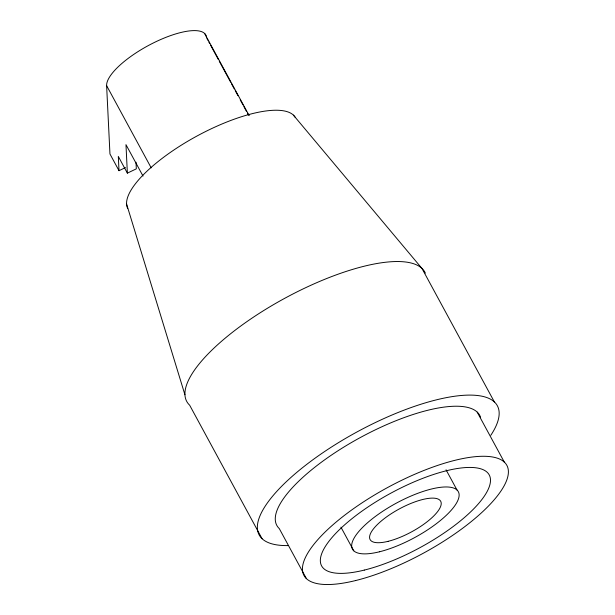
<?xml version="1.0" encoding="UTF-8"?>
<svg xmlns="http://www.w3.org/2000/svg" width="615" height="615" viewBox="0 0 615 615"><rect width="100%" height="100%" fill="white"/><g stroke="black" fill="none" stroke-linecap="round" stroke-linejoin="round"><path stroke-width="0.92" d="M206.555 37.784A56.003 18.143 -28.5 0 0 155.618 41.851A56.003 18.143 -28.5 0 0 106.618 85.646L109.954 153.988L119.01 170.686L125.522 167.564M119.01 170.686L118.318 156.448L127.367 173.138L136.322 168.848L136 162.206M293.386 115.105L421.967 268.455L494.406 401.995M477.194 412.119L504.354 462.196M446.044 469.791L457.03 490.047M204.603 33.464L249.19 115.658M207.009 38.622L207.924 40.306M208.831 41.981L209.738 43.657M210.653 45.333L218.387 59.593M219.294 61.269L230.671 82.241M231.578 83.917L234.307 88.952M235.222 90.628L237.951 95.663M240.227 99.853L242.956 104.888M243.863 106.564L246.592 111.599M247.507 113.275L248.414 114.951M106.618 85.646L151.198 167.849M340.948 527.178L353.771 550.809M143.018 176.075L125.975 144.663L127.367 173.138M306.439 578.661L279.279 528.585A115.412 37.384 -28.5 0 1 357.992 438.818A115.412 37.384 -28.5 0 1 480.569 417.377M262.067 538.709L189.635 405.17A135.485 43.888 -28.5 0 1 279.91 300.973A135.485 43.888 -28.5 0 1 425.357 273.137M126.559 203.949L184.907 394.707M288.151 545.582A135.485 43.888 -28.5 0 1 284.576 483.367A135.485 43.888 -28.5 0 1 439.264 399.158A135.485 43.888 -28.5 0 1 490.832 435.259M127.697 208.424A95.34 30.881 -28.5 0 1 196.439 136.322A95.34 30.881 -28.5 0 1 295.131 117.211M355.639 580.545A115.412 37.384 -28.5 0 0 508.382 471.113A115.412 37.384 -28.5 0 0 352.172 509.635A115.412 37.384 -28.5 0 0 355.639 580.545M364.295 570.09A95.34 30.881 -28.5 0 0 490.478 479.692A95.34 30.881 -28.5 0 0 361.428 511.519A95.34 30.881 -28.5 0 0 364.295 570.09M388.088 541.338A40.144 13 -28.5 0 0 441.216 503.278A40.144 13 -28.5 0 0 386.881 516.677A40.144 13 -28.5 0 0 388.088 541.338M379.44 551.793A60.216 19.503 -28.5 0 0 459.128 494.698A60.216 19.503 -28.5 0 0 377.625 514.801A60.216 19.503 -28.5 0 0 379.44 551.793"/></g></svg>
